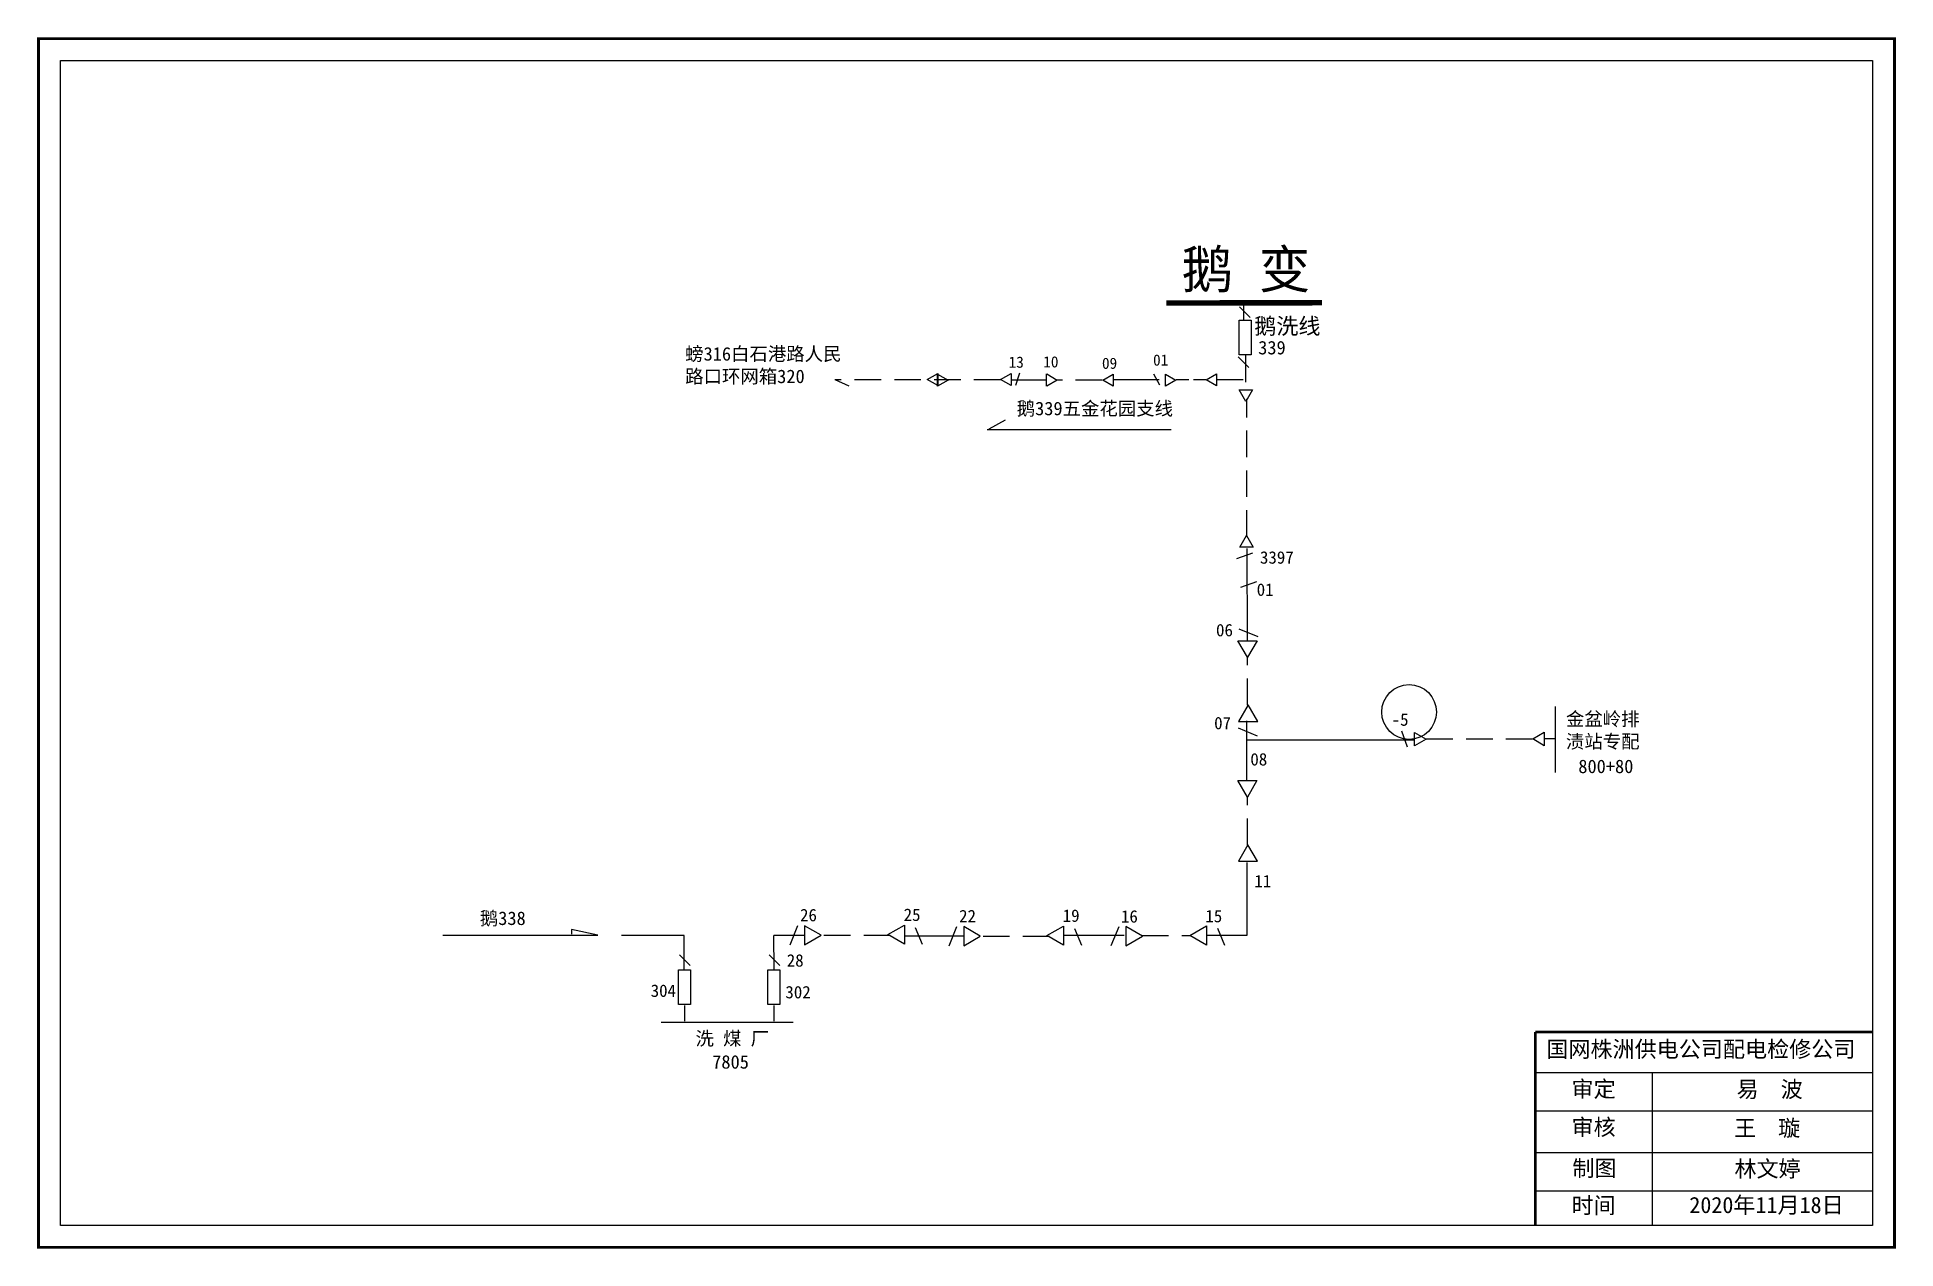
# Model space of a CAD drawing. Extents: x 117 to 461, y 182 to 406.
import ezdxf

# ---------------------------------------------------------------- set-up
doc = ezdxf.new("R2010")
doc.units = 0
doc.header["$LTSCALE"] = 0.774411
doc.linetypes.add('ACAD_ISO02W100', pattern=[15, 12, -3])
doc.linetypes.add('DASHED2', pattern=[9.525, 6.35, -3.175])
doc.layers.get('0').update_dxf_attribs({"linetype": 'CONTINUOUS'})
doc.layers.add('LAYER1', color=5, linetype='ACAD_ISO02W100')
doc.styles.get("Standard").update_dxf_attribs({"font": '', "height": 2.5})
doc.styles.add('字体', font='', dxfattribs={"height": 2.5})
doc.styles.get('Standard').set_extended_font_data('SimSun')
doc.styles.get('字体').set_extended_font_data('SimSun')

msp = doc.modelspace()

# ---------------------------------------------------------------- linework, layer by layer
at = {"linetype": 'Continuous'}
for p, q in [((341.62, 354.39), (339.64, 356.36)), ((341.4, 345.15), (339.42, 347.13)), ((303.83, 342.82), (297.33, 342.82)), ((298.2, 341.84), (298.93, 344.15)), ((324.88, 341.88), (323.77, 343.93)), ((342.09, 310.74), (339.12, 309.68)), ((342.79, 305.42), (339.82, 304.36)), ((343.11, 295.24), (339.58, 296.68)), ((398.24, 270.12), (398.24, 282.34)), ((256.35, 238.2), (257.79, 241.74)), ((279.57, 241.41), (280.87, 238.28)), ((285.83, 238.02), (287.28, 241.56)), ((309.05, 241.24), (310.36, 238.11)), ((315.88, 238.04), (317.33, 241.57)), ((192.01, 239.95), (220.72, 239.95)), ((215.87, 241.05), (215.87, 240.17)), ((220.72, 239.95), (215.87, 241.05)), ((236.74, 239.91), (225.12, 239.91)), ((236.74, 233.52), (236.74, 239.91)), ((237.86, 234.33), (235.88, 236.31)), ((254.45, 234.33), (252.47, 236.31)), ((232.5, 223.86), (256.93, 223.86)), ((394.51, 214.54), (456.87, 214.54)), ((416.15, 214.53), (416.15, 186.2)), ((394.51, 207.44), (456.87, 207.44)), ((394.51, 199.69), (456.87, 199.69)), ((394.51, 192.59), (456.87, 192.59))]:
    msp.add_line(p, q, dxfattribs=at)
at = {"linetype": 'ACAD_ISO02W100'}
msp.add_line((340.48, 353.89), (340.48, 356.98), dxfattribs=at)
at = {"linetype": 'DASHED2'}
for p, q in [((340.75, 347.37), (340.75, 341.19)), ((295.36, 342.83), (264.67, 342.83)), ((314.2, 342.82), (305.89, 342.82)), ((316.24, 342.9), (319.85, 342.9)), ((319.85, 342.9), (325.92, 342.89)), ((327.9, 342.89), (330.24, 342.89)), ((331.16, 342.89), (333.4, 342.89)), ((335.44, 342.89), (340.69, 342.89)), ((340.99, 313.78), (340.99, 339.31))]:
    msp.add_line(p, q, dxfattribs=at)
at = {"color": 0, "linetype": 'Continuous'}
for p, q in [((264.63, 342.93), (267.24, 341.75)), ((293.28, 333.77), (296.28, 335.43)), ((292.91, 333.66), (326.97, 333.66)), ((341.04, 311.62), (341.06, 294.58)), ((341.01, 268.67), (341.01, 279.71)), ((343.02, 276.87), (339.48, 278.31)), ((341.01, 276.19), (372.08, 276.19)), ((370.78, 274.83), (369.72, 277.79)), ((398.24, 276.33), (396.18, 276.33)), ((340.99, 253.44), (340.99, 239.96)), ((335.57, 241.25), (336.88, 238.12)), ((277.49, 239.84), (288.45, 239.84))]:
    msp.add_line(p, q, dxfattribs=at)
at = {"color": 0}
for p, q in [((281.8, 342.94), (283.74, 344.05)), ((283.74, 341.82), (281.8, 342.94)), ((283.7, 341.7), (283.71, 343.93)), ((285.64, 342.81), (283.7, 341.7)), ((283.71, 343.93), (285.64, 342.81)), ((283.74, 344.05), (283.74, 341.82)), ((372.08, 275.06), (372.08, 277.54)), ((372.08, 277.54), (374.23, 276.3)), ((374.23, 276.3), (372.08, 275.06)), ((341.11, 265.55), (339.34, 268.62)), ((339.34, 268.62), (342.89, 268.62)), ((342.89, 268.62), (341.11, 265.55)), ((330.48, 239.91), (333.55, 241.68)), ((333.55, 241.68), (333.55, 238.13)), ((333.55, 238.13), (330.48, 239.91)), ((341.09, 239.92), (333.49, 239.91))]:
    msp.add_line(p, q, dxfattribs=at)
for p, q in [((295.38, 342.9), (297.32, 344.01)), ((297.31, 341.78), (295.38, 342.9)), ((297.32, 344.01), (297.31, 341.78)), ((303.87, 341.71), (303.88, 343.94)), ((305.86, 342.82), (303.92, 341.71)), ((303.93, 343.94), (305.86, 342.82)), ((314.3, 342.79), (316.24, 343.9)), ((316.23, 341.66), (314.3, 342.79)), ((316.24, 343.9), (316.23, 341.66)), ((325.93, 341.7), (325.94, 343.93)), ((327.87, 342.81), (325.93, 341.7)), ((325.94, 343.93), (327.87, 342.81)), ((333.45, 342.86), (335.38, 343.97)), ((335.38, 341.74), (333.45, 342.86)), ((335.38, 343.97), (335.38, 341.74)), ((339.58, 341.01), (342.06, 341)), ((340.81, 338.86), (339.58, 341.01)), ((342.06, 341), (340.81, 338.86)), ((339.73, 311.84), (340.97, 313.99)), ((340.97, 313.99), (342.21, 311.84)), ((342.21, 311.84), (339.73, 311.84)), ((341.15, 291.46), (339.37, 294.53)), ((339.37, 294.53), (342.92, 294.53)), ((342.92, 294.53), (341.15, 291.46)), ((394, 276.32), (396.15, 277.56)), ((396.15, 275.08), (394, 276.32)), ((396.15, 277.56), (396.15, 275.08)), ((274.48, 240.07), (277.55, 241.85)), ((277.55, 241.85), (277.55, 238.3)), ((303.96, 239.9), (307.03, 241.67)), ((307.03, 241.67), (307.03, 238.13)), ((253.32, 239.91), (253.34, 233.65)), ((259.06, 239.91), (253.38, 239.91)), ((277.55, 238.3), (274.48, 240.07)), ((307.03, 238.13), (303.96, 239.9)), ((318.31, 239.91), (306.98, 239.91)), ((236.79, 226.96), (236.79, 224.03)), ((253.38, 226.96), (253.38, 224.03))]:
    msp.add_line(p, q)
at = {"color": 0, "linetype": 'DASHED2'}
msp.add_line((393.96, 276.27), (374.12, 276.27), dxfattribs=at)
at = {"linetype": 'Continuous', "const_width": 0.5}
msp.add_lwpolyline([(117.07, 406.09), (461.05, 406.09), (461.05, 182.12), (117.07, 182.12)], close=True, dxfattribs=at)
at = {"linetype": 'Continuous'}
msp.add_lwpolyline([(121.12, 402.04), (457, 402.04), (457, 186.17), (121.12, 186.17)], close=True, dxfattribs=at)
for points, const_width in [([(354.93, 357.13), (326.11, 357.11)], 1), ([(394.47, 222.05), (394.47, 186.32)], 0.5), ([(394.51, 222.05), (456.87, 222.05)], 0.5)]:
    msp.add_lwpolyline(points, dxfattribs=dict(at, const_width=const_width))
at = {"linetype": 'ACAD_ISO02W100'}
for points in [[(341.81, 347.49), (339.6, 347.49), (339.6, 353.89), (341.81, 353.89)], [(237.88, 227.14), (235.67, 227.14), (235.67, 233.54), (237.88, 233.54)], [(254.47, 227.14), (252.26, 227.14), (252.26, 233.54), (254.47, 233.54)]]:
    msp.add_lwpolyline(points, close=True, dxfattribs=at)
at = {"color": 0}
for points in [[(341.26, 282.64), (339.48, 279.57), (343.03, 279.57)], [(341.22, 256.73), (339.45, 253.66), (343, 253.66)]]:
    msp.add_lwpolyline(points, close=True, dxfattribs=at)
for points in [[(262.12, 239.96), (259.05, 241.73), (259.05, 238.19)], [(291.61, 239.79), (288.54, 241.56), (288.54, 238.01)], [(321.66, 239.8), (318.59, 241.57), (318.59, 238.02)]]:
    msp.add_lwpolyline(points, close=True)
at = {"color": 1, "linetype": 'Continuous'}
msp.add_circle((371.09, 281.32), 5.07, dxfattribs=at)
at = {"layer": 'LAYER1', "color": 0, "linetype": 'DASHED2'}
for p, q in [((341.15, 282.59), (341.15, 291.46)), ((341.11, 256.68), (341.11, 265.55)), ((274.93, 239.91), (262.1, 239.91)), ((304.42, 239.74), (291.58, 239.73)), ((321.61, 239.91), (330.48, 239.91))]:
    msp.add_line(p, q, dxfattribs=at)

# ---------------------------------------------------------------- texts
at = {"linetype": 'Continuous', "attachment_point": 1, "style": '字体'}
for s, insert, char_height, width in [('鹅 变', (328.92, 366.84), 7, 27.4955), ('国网株洲供电公司配电检修公司', (396.52, 220.37), 3, 82.0179), ('审定', (401.2, 212.98), 3, 23.4615), ('易  波', (431.78, 212.93), 3, 23.4615), ('审核', (401.2, 205.92), 3, 23.4615), ('王  璇', (431.31, 205.75), 3, 33.0539), ('制图', (401.37, 198.3), 3, 23.4615), ('林文婷', (431.39, 198.2), 3, 23.4615), ('时间', (401.2, 191.42), 3, 23.4615), ('2020年11月18日', (423.03, 191.49), 3, 29.4864)]:
    msp.add_mtext(s, dxfattribs=dict(at, insert=insert, char_height=char_height, width=width))
at = {"color": 0, "linetype": 'Continuous', "attachment_point": 1, "style": '字体'}
for s, insert, char_height, width in [('{\\fSimSun|b0|i0|c134|p2;鹅洗线}', (342.39, 354.33), 3, 12.9405), ('{\\fSimSun|b0|i0|c134|p2;鹅339五金花园支线}', (298.36, 338.8), 2.5, 34.7839)]:
    msp.add_mtext(s, dxfattribs=dict(at, insert=insert, char_height=char_height, width=width))
at = {"attachment_point": 1}
for s, insert, char_height, width in [('螃316白石港路人民路口环网箱320', (236.92, 348.92), 2.5, 29.2736), ('13', (296.87, 347.17), 2.07, 14.5044), ('10', (303.29, 347.23), 2.07, 14.5044), ('09', (314.17, 346.96), 2.07, 14.5044), ('01', (323.64, 347.56), 2.07, 14.5044), ('3397', (343.45, 311.1), 2.3, 16.116), ('01', (342.85, 305.14), 2.3, 16.116), ('06', (335.31, 297.64), 2.3, 16.116), ('800+80', (402.45, 272.5), 2.5, 12.9976), ('26', (258.21, 244.85), 2.3, 16.116), ('25', (277.41, 244.91), 2.3, 16.116), ('22', (287.69, 244.67), 2.3, 16.116), ('19', (306.89, 244.74), 2.3, 16.116), ('16', (317.69, 244.6), 2.3, 16.116), ('28', (255.75, 236.45), 2.3, 16.116), ('304', (230.53, 230.84), 2.3, 16.116), ('302', (255.49, 230.57), 2.3, 16.116), ('7805', (241.93, 217.75), 2.5, 12.9976)]:
    msp.add_mtext(s, dxfattribs=dict(at, insert=insert, char_height=char_height, width=width))
at = {"color": 0, "linetype": 'Continuous', "insert": (343.12, 350.07), "char_height": 2.5, "width": 5.6554, "attachment_point": 1}
msp.add_mtext('339', dxfattribs=at)
at = {"color": 0, "char_height": 2.3, "width": 16.116, "attachment_point": 1}
for s, insert in [('07', (334.96, 280.42)), ('-5', (367.86, 281.07)), ('08', (341.67, 273.71)), ('11', (342.41, 251.14)), ('15', (333.33, 244.66))]:
    msp.add_mtext(s, dxfattribs=dict(at, insert=insert))
at = {"char_height": 2.5, "attachment_point": 1, "style": '字体'}
for s, insert, width in [('{\\fSimSun|b0|i0|c134|p2;金盆岭排渍站专配}', (400.16, 281.28), 14.7987), ('鹅338', (198.86, 244.36), 21.1712), ('洗 煤 厂', (238.84, 222.08), 21.1712)]:
    msp.add_mtext(s, dxfattribs=dict(at, insert=insert, width=width))

doc.saveas('drawing.dxf')
